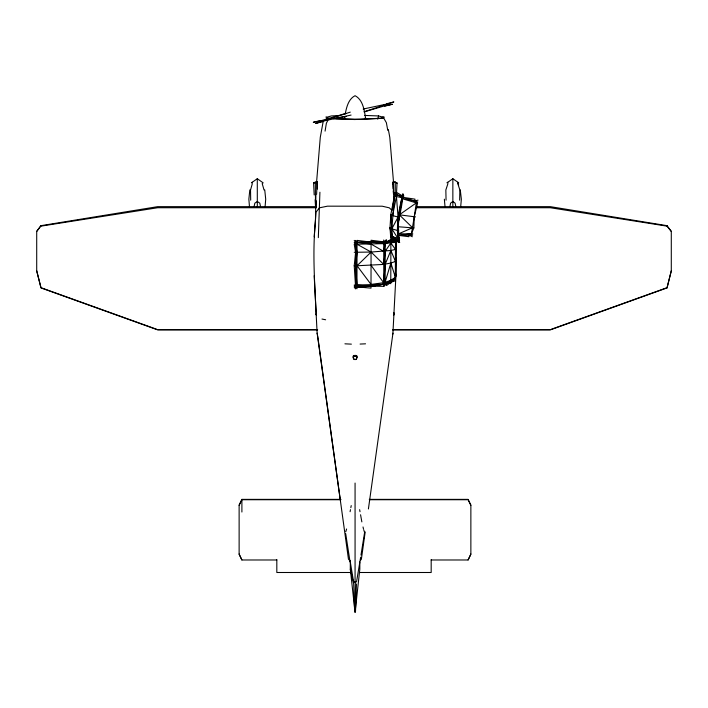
<?xml version="1.0" encoding="UTF-8"?>
<svg xmlns="http://www.w3.org/2000/svg" width="708" height="708" viewBox="0 0 708 708"><rect width="100%" height="100%" fill="white"/><g stroke="black" fill="none" stroke-linecap="round" stroke-linejoin="round"><path stroke-width="1.06" d="M359.823 561.904L359.823 569.197L355.071 612.296L350.318 569.197L350.292 561.904M395.861 240.941L395.506 242.322L383.727 243.641L354.221 244.242L355.593 252.322L354.23 265.766L355.505 285.165L356.965 286.89L371.01 288.121L371.081 240.251L383.727 241.871L395.506 240.702L395.418 280.757C382.63 285.236 369.089 286.935 355.496 286.961L354.142 286.89L355.487 288.891L355.558 240.401L357.036 242.41L356.956 288.82L354.15 285.085L383.78 284.297L385.152 282.182L390.851 263.031L390.843 239.446L395.506 240.702M390.763 283.722L390.851 263.031L395.498 261.447L395.799 241.224L395.763 274.624M395.232 194.373L395.294 182.106L393.17 181.947L392.843 184.346M360.655 557.223L356.566 581.719L355.071 582.622L353.566 581.719L350.035 560.444M390.745 220.993L390.816 214.577L395.073 192.523L396.816 194.647L403.418 197.992L402.648 193.904L401.958 197.647C398.321 212.205 396.17 227.233 398.25 242.198L390.648 236.906L390.019 227.525L390.816 214.577L391.471 214.568M315.467 220.949L315.883 194.78M317.343 189.124L317.087 181.947L316.618 194.319M395.498 261.447L395.506 242.322L390.843 241.322L385.214 243.508L383.736 251.402L383.816 286.324L371.019 286.191L356.974 285.085L355.584 265.801L357.071 252.296L355.575 244.26L354.221 242.41L383.727 241.871L386.418 239.702L386.426 241.57L385.214 243.508L385.152 282.182L386.515 283.536L386.533 285.545L395.427 278.881L395.498 261.447L390.86 250.482L371.107 252.048L354.239 252.296M459.651 200.178L459.864 189.974L457.766 183.558L458.713 182.841L452.854 178.717L446.996 182.841L447.872 182.266M319.91 192.213L318.326 237.631M393.931 312.617L393.852 315.06L395.931 275.713L395.931 240.897M355.505 611.376L356.46 583.976M413.861 227.949L414.26 216.657L416.339 202.886L417.738 202.01L402.755 197.293L414.994 199.152L414.658 200.93L416.339 202.886L417.561 203.276L414.26 216.657L411.463 233.746L409.224 235.18L398.692 235.401L408.888 236.702L409.224 235.18L412.826 233.906L398.648 233.808L398.454 226.772L413.861 227.949L411.463 233.746L398.692 235.401M396.542 192.771L397.038 182.929L395.294 182.106M392.869 334.07L393.931 313.989M390.896 238.711L390.648 236.906L392.745 240.446L391.843 228.852L394.48 196.187L401.958 197.647C399.321 212.435 395.896 227.427 398.825 242.375L398.091 240.198L390.533 235.171L391.143 234.994M314.237 236.844L316.016 212.126L319.476 207.816L327.459 206.17L382.214 206.205L389.267 207.816L391.613 210.002M398.931 220.259L399.25 215.905M316.609 181.806L320.281 137.343L323.14 121.741M265.093 206.674L265.704 199.187L264.748 189.912M315.175 199.709L315.538 206.878L315.989 201.638M317.087 181.947L315.326 182.106L315.538 206.878L316.078 200.568M460.687 206.674L461.35 199.187L460.28 189.912M315.467 220.781C312.44 251.287 314.591 282.041 316.131 312.564L316.202 315.007L314.193 275.713M249.818 189.912L248.862 199.187L249.473 206.674M354.23 265.766L357.053 265.757L371.019 284.421L383.647 282.704L385.223 264.128L390.86 250.482L395.506 249.437L395.843 246.871M399.71 242.534L397.94 238.41L391.843 228.852L398.055 217.099L396.453 196.426L394.799 194.55L403.79 196.187L403.233 194.027L402.533 197.78C401.861 211.798 394.984 226.79 399.551 240.543L392.595 238.472L390.533 235.171M395.471 277.058L395.834 274.244L395.834 276.253M315.538 206.878L315.972 203.718M365.195 531.912L361.372 559.24L360.593 560.125M368.408 508.964L392.958 333.176M395.807 257.889L395.436 277.394L390.781 280.226L383.816 286.324M360.991 555.081L364.593 532.54L363.762 529.876M325.087 131.113L326.37 123.263L327.813 120.44M392.179 210.241L392.533 208.081M392.887 205.913L394.48 196.187M344.442 118.838L344.769 116.873M345.247 113.935C346.539 107.253 348.416 99.023 355.08 95.704C363.257 99.996 364.31 110.775 365.717 118.838L364.912 119.51M350.097 511.707L350.469 509.671M350.841 507.636L351.212 505.6M392.86 184.39L393.17 181.947L393.524 194.257L394.011 194.257L394.453 199.514M399.516 217.445L392.613 215.586L397.144 192.718L402.321 195.842L402.533 197.78L398.622 217.25L397.861 230.658L399.409 238.755L392.453 236.693L390.019 227.525L390.666 227.41M449.996 206.152L450.598 203.169L452.854 201.506L455.102 203.161L455.731 206.152M254.181 206.152L254.827 203.178L257.314 201.497L259.792 203.161L260.438 206.152M392.604 329.893L550.311 329.893L667.016 287.926L671.29 270.713M667.016 287.926L671.29 270.96L671.29 231.268L667.016 225.666L550.311 206.656L416.862 206.656M377.727 119.103L378.55 115.944L382.718 117.103L382.24 118.059L378.966 118.51L360.567 119.28L335.689 118.74M252.375 183.558L250.526 189.974L250.694 200.178M345.796 531.655L346.619 528.991M396.878 183.416L397.038 182.929M447.952 183.558L445.845 189.974L446.058 200.178M355.071 612.296L355.283 581.755M316.777 183.629L317.45 181.947M353.257 357.885L353.788 355.717L353.257 357.885L353.788 359.124L355.08 359.637L356.363 359.124L356.903 357.885L356.363 355.717L356.903 357.885M352.911 356.912L353.549 355.434M340.814 499.37L241.897 499.37L239.127 505.149L239.127 554.311L241.897 559.984L276.819 559.984M387.772 130.378L386.364 122.652L383.709 118.086L384.214 117.094L383.001 116.67M470.864 553.992L468.094 559.984L431.181 559.984M468.094 559.984L470.864 554.311L470.864 505.149L468.094 499.37L369.355 499.37M239.127 505.291L241.897 499.733L340.814 499.733M316.503 206.656L157.689 206.656L40.984 225.666L36.71 231.268L36.71 270.96L40.984 287.926L157.689 329.893L317.609 329.893M36.71 231.516L40.984 225.666M326.184 116.661L326.22 118.059L328.777 118.555M395.506 249.437L390.851 243.021L385.232 251.207L383.727 264.42L371.107 252.048L357.053 265.757L383.727 264.42L390.851 263.031L395.436 277.394L395.754 274.12L395.427 278.881L383.647 282.704L371.107 265.385M314.193 194.957L313.591 182.929L315.326 182.106M313.945 182.929L317.334 182.089M264.04 189.974L262.19 183.558L263.146 182.841L257.287 178.717L251.42 182.841L252.305 182.266M398.648 233.808L412.578 227.737L399.33 214.825L416.339 202.886L402.463 198.78L414.658 200.93L418.03 200.152M395.223 278.934C383.957 286.864 369.346 285.811 356.266 286.793L356.266 242.295L383.099 241.817L395.223 240.729M390.843 239.446L383.727 243.641L357.036 240.384L357.036 242.41L371.089 244.065L383.736 251.402L383.718 240.021M353.788 356.637L355.08 356.124L356.363 356.637M551.346 329.264L667.016 287.687M363.939 111.829L393.869 101.934L386.834 103.722M323.441 121.44L315.671 123.449L350.283 112.13M364.523 111.802L384.028 106.014L392.471 104.244L384.674 106.191M320.928 120.758L345.69 113.439M320.361 120.555L313.308 122.263L319.892 121.068M323.91 120.935L351.088 115.059M363.169 109.041L387.488 103.89M335.858 118.236L346.495 116.36M40.984 226.144L157.689 207.736L316.503 207.736M383.709 118.086L354.823 119.537L333.574 118.758M360.08 344.061L365.54 343.822M340.229 115.519L331.335 115.944L327.291 117.103L327.671 118.041L330.096 118.51M416.862 207.736L550.311 207.736L667.016 226.144L671.29 231.516M157.689 329.636L317.609 329.636M392.604 329.636L550.311 329.636M369.355 499.733L468.094 499.733L470.864 505.291M350.69 572.498L276.819 572.498L276.819 559.656M359.514 572.498L431.181 572.498L431.181 559.656M364.54 115.422L378.55 115.944M412.587 235.26L409.224 235.18L412.33 236.755M393.294 182.089L395.082 182.16M395.082 194.408L393.763 194.257L393.524 182.036M344.929 343.822L351.38 344.141M399.33 214.825L415.552 216.905M398.746 230.835L391.843 228.852L390.019 227.525L390.506 230.728M321.99 319.043L325.636 319.777M394.799 194.55L395.577 194.797M36.71 270.713L40.984 287.687L156.654 329.264M371.107 252.048L357.044 244.233L354.212 240.393M392.613 215.586L390.816 214.577L391.843 228.852M350.115 560.745L348.46 559.205L317.653 335.707M239.127 553.992L241.897 559.984M356.611 355.434L357.248 356.912M313.591 182.929L313.733 183.416M354.858 581.755L355.053 582.427M457.837 182.266L458.66 185.16M363.018 526.964L363.487 528.991M350.318 569.197L353.681 583.976L354.637 611.376M395.073 192.523L395.409 194.036M388.347 129.564L389.789 137.343L393.489 181.806M359.655 509.671L360.018 511.707M360.567 514.76L361.85 521.893M345.69 533.62L350.026 561.71M317.131 333.167L340.159 499.087M444.359 199.187L445.022 206.674M394.002 194.319L394.365 198.506M392.922 185.443L393.144 188.744M393.294 190.948L393.524 194.257M316.157 313.989L317.175 333.999M667.016 225.666L667.016 226.144M452.854 178.735L452.854 207.488M356.363 358.195L356.363 359.124M355.08 355.204L355.08 356.124M355.071 483.051L355.071 582.622M353.788 358.195L353.788 359.124M257.287 178.735L257.314 207.488M241.897 499.37L241.897 512.026M345.256 119.51A10.664 1.77 0 0 1 345.247 118.156M364.947 118.148A10.664 1.77 0 0 1 365.771 118.82"/></g></svg>
